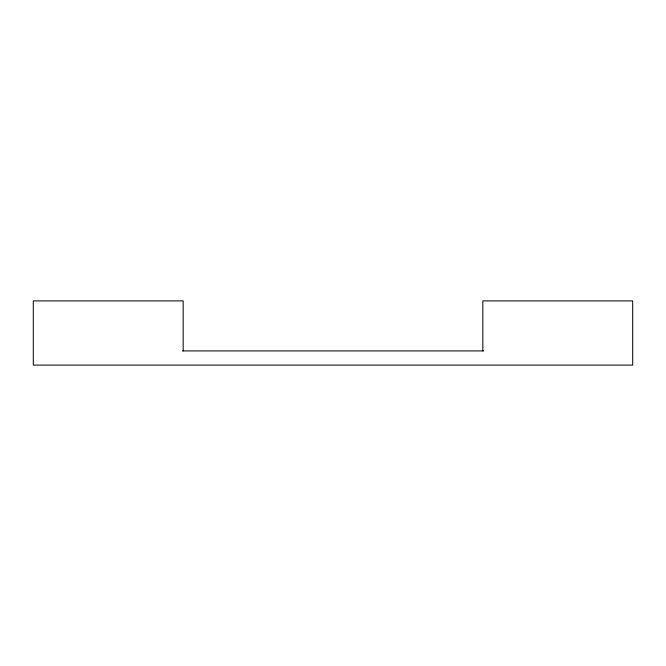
<?xml version="1.0" encoding="UTF-8"?>
<svg xmlns="http://www.w3.org/2000/svg" width="666" height="666" viewBox="0 0 666 666"><rect width="100%" height="100%" fill="white"/><g stroke="black" fill="none" stroke-linecap="round" stroke-linejoin="round"><path stroke-width="1" d="M182.501 350.915L483.599 350.915M482.825 350.915L482.825 300.899L632.7 300.899L632.7 365.101L33.3 365.101L33.3 300.899L183.175 300.899L183.175 350.915"/></g></svg>
